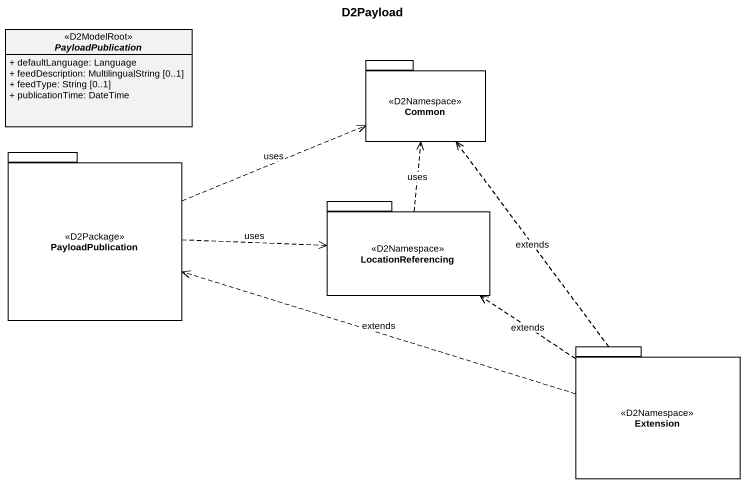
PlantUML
@startuml
title D2Payload
hide circle
hide empty members
skinparam classAttributeIconSize 0
abstract class PayloadPublication <<D2ModelRoot>> {
  + defaultLanguage: Language
  + feedDescription: MultilingualString [0..1]
  + feedType: String [0..1]
  + publicationTime: DateTime
}
package Common <<D2Namespace>> {
}
package "PayloadPublication" as PayloadPublication_2 <<D2Package>> {
}
package LocationReferencing <<D2Namespace>> {
}
package Extension <<D2Namespace>> {
}
PayloadPublication_2 .right.> Common : uses
PayloadPublication_2 .right.> LocationReferencing : uses
LocationReferencing .up.> Common : uses
Extension .up.> Common : extends
Extension .left.> PayloadPublication_2 : extends
Extension .up.> LocationReferencing : extends
@enduml
